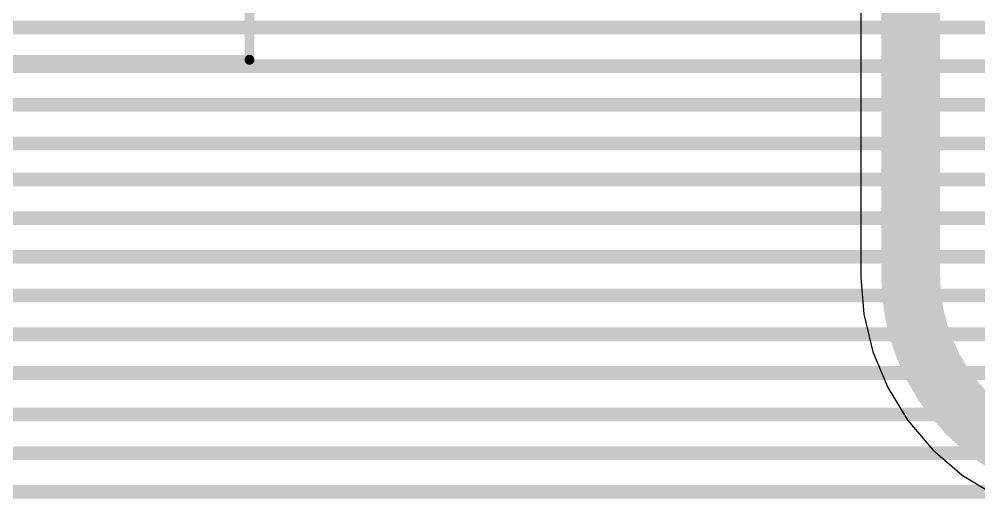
# Model space of a CAD drawing. Header units: inches. Extents: x -14 to 270, y -5 to 115.
# Drawn here: x 28.31 to 40.74, y 10.37 to 16.57 of the extents above; entities that cross this region are included whole.
import ezdxf

# ---------------------------------------------------------------- set-up
doc = ezdxf.new("R2010")
doc.units = ezdxf.units.IN
for name, color, linetype in [('Bottom Layer', 5, 'Continuous'), ('Top Layer', 1, 'Continuous'), ('Top Overlay', 2, 'Continuous')]:
    doc.layers.add(name, color=color, linetype=linetype)

msp = doc.modelspace()

# ---------------------------------------------------------------- linework, layer by layer
at = {"layer": 'Bottom Layer'}
for p, q in [((39.206, 18.022), (39.206, 13.254)), ((39.206, 13.254), (39.21, 13.232)), ((39.21, 13.232), (39.248, 12.756)), ((39.248, 12.756), (39.365, 12.27)), ((39.365, 12.27), (39.556, 11.808)), ((39.556, 11.808), (39.817, 11.382)), ((39.817, 11.382), (40.141, 11.002)), ((40.141, 11.002), (40.521, 10.677)), ((40.521, 10.677), (40.948, 10.416))]:
    msp.add_line(p, q, dxfattribs=at)
at = {"layer": 'Bottom Layer', "const_width": 0.762}
msp.add_lwpolyline([(39.853, 13.254), (39.853, 18.669)], dxfattribs=at)
at = {"layer": 'Bottom Layer', "const_width": 0.381}
msp.add_lwpolyline([(39.663, 13.254, 1), (40.044, 13.254, 1)], format="xyb", close=True, dxfattribs=at)
msp.add_lwpolyline([(39.663, 13.254, 1), (40.044, 13.254, 1)], format="xyb", close=True, dxfattribs=at)
at = {"layer": 'Bottom Layer', "const_width": 0.762}
msp.add_lwpolyline([(41.847, 10.773, -0.352066), (39.853, 13.254)], format="xyb", dxfattribs=at)
at = {"layer": 'Top Layer', "const_width": 0.178}
for points in [[(11.536, 16.466), (48.571, 16.466)], [(12.037, 15.966), (48.779, 15.966)], [(12.537, 15.466), (48.986, 15.466)], [(13.037, 14.965), (49.193, 14.965)], [(14.424, 14.498), (49.387, 14.498)], [(14.946, 13.999), (49.594, 13.999)], [(15.537, 13.498), (49.801, 13.498)], [(16.037, 12.998), (50.008, 12.998)], [(16.537, 12.497), (50.215, 12.497)], [(17.038, 11.997), (50.423, 11.997)], [(19.02, 11.459), (50.645, 11.459)], [(19.586, 10.959), (50.853, 10.959)], [(20.054, 10.459), (51.06, 10.459)]]:
    msp.add_lwpolyline(points, dxfattribs=at)
at = {"layer": 'Top Overlay', "const_width": 0.127}
for points in [[(31.292, 16.048), (31.292, 21.509)], [(28.194, 16.048), (31.292, 16.048)]]:
    msp.add_lwpolyline(points, dxfattribs=at)
at = {"layer": 'Top Overlay', "const_width": 0.0635}
msp.add_lwpolyline([(31.26, 16.048, 1), (31.324, 16.048, 1)], format="xyb", close=True, dxfattribs=at)
msp.add_lwpolyline([(31.26, 16.048, 1), (31.324, 16.048, 1)], format="xyb", close=True, dxfattribs=at)

doc.saveas('drawing.dxf')
